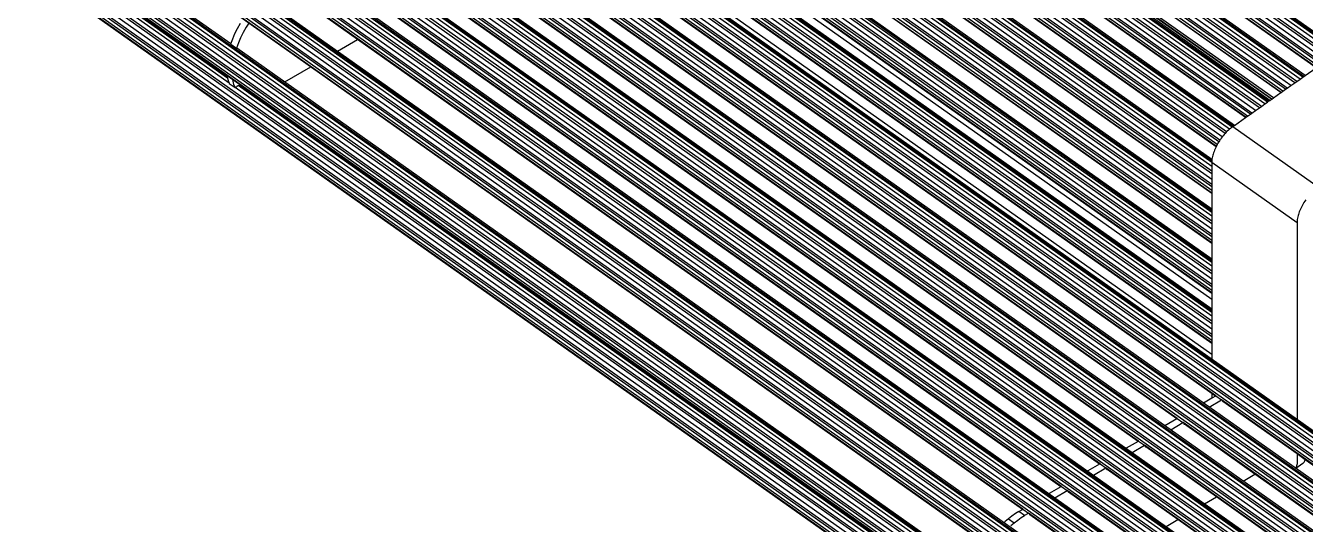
# Model space of a CAD drawing. Header units: millimetres. Extents: x 3440 to 9380, y -3644 to 556.
# Drawn here: x 7254 to 7890, y -1968 to -1720 of the extents above; entities that cross this region are included whole.
import ezdxf

# ---------------------------------------------------------------- set-up
doc = ezdxf.new("R2010")
doc.units = ezdxf.units.MM

msp = doc.modelspace()

# ---------------------------------------------------------------- linework, layer by layer
for p, q in [((8264.7, -2189.42), (7066.6, -1342.24)), ((8266.24, -2188.08), (7068.15, -1340.9)), ((8267.78, -2187.24), (7069.69, -1340.06)), ((8268.5, -2187.02), (7070.41, -1339.84)), ((8269.77, -2187.05), (7071.68, -1339.87)), ((8261.49, -2194.89), (7063.4, -1347.71)), ((8261.79, -2193.95), (7063.7, -1346.77)), ((8262.71, -2192.04), (7064.62, -1344.86)), ((8263.97, -2190.23), (7065.88, -1343.05)), ((8244.78, -2201.49), (7046.69, -1354.31)), ((8245.5, -2200.68), (7047.41, -1353.5)), ((8247.05, -2199.35), (7048.95, -1352.17)), ((8248.59, -2198.5), (7050.5, -1351.32)), ((8249.31, -2198.29), (7051.22, -1351.11)), ((8250.58, -2198.31), (7052.48, -1351.13)), ((8261.25, -2196.6), (7063.15, -1349.43)), ((8242.05, -2207.87), (7043.96, -1360.69)), ((8242.3, -2206.15), (7044.2, -1358.97)), ((8242.6, -2205.22), (7044.5, -1358.04)), ((8243.52, -2203.3), (7045.42, -1356.12)), ((8224.32, -2214.57), (7026.23, -1367.39)), ((8225.59, -2212.76), (7027.49, -1365.58)), ((8226.31, -2211.94), (7028.22, -1364.76)), ((8227.85, -2210.61), (7029.76, -1363.43)), ((8229.4, -2209.76), (7031.3, -1362.58)), ((8230.12, -2209.55), (7032.03, -1362.37)), ((8231.38, -2209.58), (7033.29, -1362.4)), ((8210.2, -2221.03), (7012.11, -1373.85)), ((8210.93, -2220.81), (7012.83, -1373.63)), ((8212.19, -2220.84), (7014.1, -1373.66)), ((8222.86, -2219.13), (7024.77, -1371.95)), ((8223.1, -2217.42), (7025.01, -1370.24)), ((8223.4, -2216.48), (7025.31, -1369.3)), ((8204.21, -2227.74), (7006.12, -1380.56)), ((8205.13, -2225.83), (7007.04, -1378.65)), ((8206.39, -2224.02), (7008.3, -1376.84)), ((8207.12, -2223.21), (7009.02, -1376.03)), ((8208.66, -2221.87), (7010.57, -1374.69)), ((8189.47, -2233.14), (6991.37, -1385.96)), ((8191.01, -2232.29), (6992.92, -1385.11)), ((8191.73, -2232.08), (6993.64, -1384.9)), ((8193, -2232.1), (6994.9, -1384.92)), ((8203.67, -2230.39), (7005.57, -1383.21)), ((8203.91, -2228.68), (7005.82, -1381.5)), ((8184.72, -2239.94), (6986.63, -1392.76)), ((8185.02, -2239.01), (6986.93, -1391.83)), ((8185.94, -2237.09), (6987.84, -1389.91)), ((8187.2, -2235.28), (6989.11, -1388.1)), ((8187.92, -2234.47), (6989.83, -1387.29)), ((8168.01, -2246.55), (6969.91, -1399.37)), ((8168.73, -2245.73), (6970.64, -1398.55)), ((8170.27, -2244.4), (6972.18, -1397.22)), ((8171.82, -2243.55), (6973.72, -1396.37)), ((8172.54, -2243.34), (6974.45, -1396.16)), ((8173.8, -2243.36), (6975.71, -1396.18)), ((8184.47, -2241.66), (6986.38, -1394.48)), ((8165.28, -2252.92), (6967.19, -1405.74)), ((8165.53, -2251.2), (6967.43, -1404.03)), ((8165.83, -2250.27), (6967.73, -1403.09)), ((8166.74, -2248.36), (6968.65, -1401.18)), ((8151.68, -2259.47), (6953.59, -1412.3)), ((8152.41, -2259.26), (6954.31, -1412.08)), ((8153.67, -2259.29), (6955.58, -1412.11)), ((8146.61, -2264.28), (6948.52, -1417.1)), ((8147.87, -2262.47), (6949.78, -1415.29)), ((8148.6, -2261.66), (6950.51, -1414.48)), ((8150.14, -2260.32), (6952.05, -1413.14)), ((8145.15, -2268.84), (6947.06, -1421.66)), ((8145.39, -2267.13), (6947.3, -1419.95)), ((8145.39, -2270.21), (6947.3, -1423.03)), ((8145.69, -2266.19), (6947.6, -1419.01)), ((8145.69, -2270.72), (6947.6, -1423.55)), ((8139.39, -2284.63), (6941.3, -1437.45)), ((8140.12, -2284.42), (6942.03, -1437.24)), ((8133.4, -2291.35), (6935.31, -1444.17)), ((8134.32, -2289.44), (6936.23, -1442.26)), ((8135.59, -2287.63), (6937.49, -1440.45)), ((8136.31, -2286.81), (6938.22, -1439.63)), ((8137.85, -2285.48), (6939.76, -1438.3)), ((8132.86, -2294), (6934.77, -1446.82)), ((8133.1, -2292.29), (6935.01, -1445.11)), ((8133.1, -2295.37), (6935.01, -1448.19)), ((8133.4, -2295.88), (6935.31, -1448.7)), ((8135.7, -2310.67), (6937.61, -1463.49)), ((8136, -2309.74), (6937.91, -1462.56)), ((8136.92, -2307.82), (6938.82, -1460.64)), ((8138.18, -2306.01), (6940.09, -1458.83)), ((8138.9, -2305.2), (6940.81, -1458.02)), ((8135.45, -2312.39), (6937.36, -1465.21)), ((8135.7, -2313.76), (6937.61, -1466.58)), ((8136, -2314.27), (6937.91, -1467.09)), ((7356.03, -1729.12), (6988.93, -1469.54)), ((7355.21, -1748.62), (6987.99, -1488.96)), ((7354.38, -1746.09), (6989.54, -1488.11)), ((7354.2, -1745.25), (6990.26, -1487.9)), ((7905.21, -1734.12), (7567.08, -1495.03)), ((7906.58, -1733.15), (7568.45, -1494.06)), ((7907.09, -1732.79), (7568.97, -1493.7)), ((7907.71, -1732.36), (7569.58, -1493.27)), ((7896.69, -1740.15), (7558.56, -1501.06)), ((7898.03, -1739.21), (7559.9, -1500.11)), ((7898.84, -1738.63), (7560.71, -1499.54)), ((7900.65, -1737.35), (7562.52, -1498.26)), ((7902.56, -1736), (7564.43, -1496.91)), ((7903.5, -1735.34), (7565.37, -1496.24)), ((7887.65, -1746.54), (7549.52, -1507.45)), ((7889.02, -1745.57), (7550.89, -1506.48)), ((7889.53, -1745.21), (7551.41, -1506.12)), ((7890.15, -1744.78), (7552.02, -1505.68)), ((7879.13, -1752.57), (7541, -1513.47)), ((7880.46, -1751.62), (7542.34, -1512.53)), ((7881.28, -1751.05), (7543.15, -1511.96)), ((7883.09, -1749.77), (7544.96, -1510.68)), ((7885, -1748.42), (7546.87, -1509.32)), ((7885.94, -1747.75), (7547.81, -1508.66)), ((7870.09, -1758.96), (7531.96, -1519.87)), ((7871.46, -1757.99), (7533.33, -1518.9)), ((7871.97, -1757.63), (7533.85, -1518.54)), ((7872.59, -1757.19), (7534.46, -1518.1)), ((7861.57, -1764.98), (7523.44, -1525.89)), ((7862.9, -1764.04), (7524.78, -1524.95)), ((7863.72, -1763.47), (7525.59, -1524.37)), ((7865.53, -1762.19), (7527.4, -1523.09)), ((7867.44, -1760.83), (7529.31, -1521.74)), ((7868.38, -1760.17), (7530.25, -1521.08)), ((7851.13, -1772.81), (7512.68, -1533.51)), ((7852.61, -1771.43), (7514.4, -1532.28)), ((7853.9, -1770.41), (7515.77, -1531.31)), ((7854.41, -1770.04), (7516.28, -1530.95)), ((7855.03, -1769.61), (7516.9, -1530.52)), ((7846.42, -1779.11), (7507.84, -1539.7)), ((7847.21, -1777.77), (7508.55, -1538.31)), ((7847.72, -1776.99), (7509.04, -1537.51)), ((7848.94, -1775.29), (7510.29, -1535.83)), ((7850.37, -1773.6), (7511.83, -1534.21)), ((7843.81, -1786.51), (7506.82, -1548.22)), ((7843.73, -1787.32), (7506.82, -1549.09)), ((7843.7, -1788.05), (7506.82, -1549.82)), ((7843.7, -1789.97), (7506.82, -1551.75)), ((7843.7, -1792.39), (7506.82, -1554.18)), ((7843.7, -1793.72), (7506.82, -1555.5)), ((7843.7, -1796.42), (7506.82, -1558.21)), ((7895.84, -1740.75), (7632.75, -1554.76)), ((7843.7, -1798.98), (7506.82, -1560.77)), ((7843.7, -1800.13), (7506.82, -1561.92)), ((7843.7, -1802.02), (7506.82, -1563.8)), ((7878.28, -1753.17), (7613.56, -1566.02)), ((7843.7, -1811.27), (7506.82, -1573.06)), ((7843.7, -1812.14), (7506.82, -1573.93)), ((7843.7, -1812.86), (7506.82, -1574.65)), ((7843.7, -1814.8), (7506.82, -1576.59)), ((7860.72, -1765.58), (7594.37, -1577.29)), ((7843.7, -1817.23), (7506.82, -1579.01)), ((7843.7, -1818.55), (7506.82, -1580.34)), ((7843.7, -1821.26), (7506.82, -1583.04)), ((7895.63, -1740.9), (7668.02, -1580.04)), ((7843.7, -1823.82), (7506.82, -1585.6)), ((7843.7, -1824.96), (7506.82, -1586.75)), ((7845.96, -1779.98), (7575.18, -1588.55)), ((7873.38, -1756.63), (7644.27, -1594.62)), ((7873.59, -1756.48), (7644.5, -1594.49)), ((7874.34, -1755.95), (7645.32, -1594.01)), ((7878.07, -1753.32), (7649.33, -1591.66)), ((7843.7, -1803.22), (7555.98, -1599.81)), ((7860.51, -1765.73), (7630.14, -1602.92)), ((7843.7, -1826.85), (7536.5, -1609.63)), ((7843.7, -1846.09), (7518.63, -1616.23)), ((7843.7, -1843.38), (7519.91, -1614.41)), ((7843.7, -1842.06), (7520.62, -1613.61)), ((7843.7, -1839.64), (7522.15, -1612.27)), ((7843.7, -1837.7), (7523.66, -1611.39)), ((7843.7, -1836.97), (7524.34, -1611.15)), ((7843.7, -1836.11), (7525.37, -1611.01)), ((7843.7, -1828.05), (7536.79, -1611.08)), ((7845.85, -1780.2), (7610.94, -1614.18)), ((7843.7, -1851.69), (7517.09, -1620.74)), ((7843.7, -1849.8), (7517.39, -1619.06)), ((7843.7, -1852.88), (7517.6, -1622.34)), ((7843.7, -1848.65), (7517.7, -1618.13)), ((7843.7, -1860.94), (7506.82, -1622.73)), ((7843.7, -1861.81), (7506.82, -1623.6)), ((7843.7, -1862.53), (7506.82, -1624.32)), ((7843.7, -1864.47), (7506.82, -1626.26)), ((7843.7, -1866.9), (7506.82, -1628.68)), ((7521.36, -1628.06), (7843.7, -1855.99)), ((7843.7, -1853.18), (7523.33, -1626.74)), ((7843.7, -1803.52), (7591.75, -1625.45)), ((7843.7, -1868.22), (7506.82, -1630.01)), ((7843.7, -1870.92), (7506.82, -1632.71)), ((7843.7, -1873.49), (7506.82, -1635.27)), ((7843.7, -1874.63), (7506.82, -1636.42)), ((7843.7, -1876.52), (7506.82, -1638.31)), ((7843.7, -1877.72), (7506.82, -1639.51)), ((7843.7, -1878.02), (7506.82, -1639.81)), ((7843.7, -1828.35), (7572.56, -1636.71)), ((7845.74, -1904.02), (7479.21, -1644.87)), ((7507.91, -1645.85), (7843.7, -1883.3)), ((7826.55, -1915.28), (7460.02, -1656.13)), ((7807.36, -1926.54), (7440.83, -1667.39)), ((7845.52, -1904.14), (7514.98, -1670.5)), ((7788.16, -1937.81), (7421.63, -1678.66)), ((7826.33, -1915.4), (7495.79, -1681.76)), ((7768.97, -1949.07), (7402.44, -1689.92)), ((7807.14, -1926.67), (7476.59, -1693.03)), ((7749.78, -1960.33), (7383.25, -1701.18)), ((7419.01, -1726.82), (7383.91, -1701.99)), ((7787.95, -1937.93), (7457.4, -1704.29)), ((7768.75, -1949.19), (7438.21, -1715.55)), ((7356.92, -1726.61), (7358.02, -1723.99)), ((7358.02, -1723.99), (7359.3, -1721.37)), ((7359.3, -1721.37), (7360.75, -1718.77)), ((7362.15, -1723.39), (7360.87, -1726.01)), ((7363.6, -1720.78), (7362.15, -1723.39)), ((7364.9, -1718.71), (7363.6, -1720.78)), ((7356, -1729.21), (7356.03, -1729.12)), ((7356, -1729.21), (7358.85, -1731.21)), ((7356.03, -1729.12), (7356.92, -1726.61)), ((7359.77, -1728.63), (7358.85, -1731.21)), ((7360.87, -1726.01), (7359.77, -1728.63)), ((7409.07, -1732.65), (7419.01, -1726.82)), ((7749.56, -1960.46), (7419.01, -1726.82)), ((7725.44, -1990.33), (7359.06, -1731.26)), ((7382.91, -1748), (7395.71, -1740.49)), ((7890.15, -1744.78), (7895.63, -1740.9)), ((7354.17, -1744.97), (7354.2, -1745.25)), ((7354.2, -1745.25), (7354.24, -1745.53)), ((7354.24, -1745.53), (7354.38, -1746.09)), ((7354.38, -1746.09), (7354.65, -1747.2)), ((7354.65, -1747.2), (7355.21, -1748.62)), ((7355.21, -1748.62), (7355.24, -1748.69)), ((7355.24, -1748.69), (7358.09, -1750.7)), ((7357.09, -1747.55), (7357.02, -1746.99)), ((7357.5, -1749.21), (7357.09, -1747.55)), ((7358.09, -1750.7), (7357.5, -1749.21)), ((7359.11, -1750.09), (7359.66, -1749.83)), ((7723.79, -2007.31), (7359.66, -1749.83)), ((7359.75, -1749.8), (7359.99, -1749.74)), ((7359.99, -1749.74), (7360.39, -1749.62)), ((7723.62, -2006.46), (7360.39, -1749.62)), ((7881.28, -1751.05), (7883.09, -1749.77)), ((7883.09, -1749.77), (7885, -1748.42)), ((7885, -1748.42), (7885.94, -1747.75)), ((7885.94, -1747.75), (7887.65, -1746.54)), ((7887.65, -1746.54), (7889.02, -1745.57)), ((7889.02, -1745.57), (7889.53, -1745.21)), ((7889.53, -1745.21), (7890.15, -1744.78)), ((7358.12, -1750.68), (7358.9, -1750.19)), ((7724.62, -2009.83), (7358.12, -1750.68)), ((7359.11, -1750.09), (7358.93, -1750.17)), ((7873.59, -1756.48), (7874.34, -1755.95)), ((7874.34, -1755.95), (7878.07, -1753.32)), ((7878.07, -1753.32), (7878.28, -1753.17)), ((7878.28, -1753.17), (7879.13, -1752.57)), ((7879.13, -1752.57), (7880.46, -1751.62)), ((7880.46, -1751.62), (7881.28, -1751.05)), ((7863.72, -1763.47), (7865.53, -1762.19)), ((7865.53, -1762.19), (7867.44, -1760.83)), ((7867.44, -1760.83), (7868.38, -1760.17)), ((7868.38, -1760.17), (7870.09, -1758.96)), ((7870.09, -1758.96), (7871.46, -1757.99)), ((7871.46, -1757.99), (7871.97, -1757.63)), ((7871.97, -1757.63), (7872.59, -1757.19)), ((7872.59, -1757.19), (7873.38, -1756.63)), ((7873.38, -1756.63), (7873.59, -1756.48)), ((7855.03, -1769.61), (7860.51, -1765.73)), ((7860.51, -1765.73), (7860.72, -1765.58)), ((7860.72, -1765.58), (7861.57, -1764.98)), ((7861.57, -1764.98), (7862.9, -1764.04)), ((7862.9, -1764.04), (7863.72, -1763.47)), ((7848.94, -1775.29), (7848.92, -1775.33)), ((7849.4, -1774.73), (7848.94, -1775.29)), ((7849.89, -1774.15), (7849.4, -1774.73)), ((7850.37, -1773.6), (7849.89, -1774.15)), ((7850.39, -1773.58), (7850.37, -1773.6)), ((7850.91, -1773.03), (7850.39, -1773.58)), ((7851.13, -1772.81), (7850.91, -1773.03)), ((7851.43, -1772.51), (7851.13, -1772.81)), ((7851.96, -1772.01), (7851.43, -1772.51)), ((7852.5, -1771.53), (7851.96, -1772.01)), ((7852.61, -1771.43), (7852.5, -1771.53)), ((7853.04, -1771.07), (7852.61, -1771.43)), ((7853.58, -1770.65), (7853.04, -1771.07)), ((7853.9, -1770.41), (7853.58, -1770.65)), ((7854.13, -1770.24), (7853.9, -1770.41)), ((7854.13, -1770.24), (7854.41, -1770.04)), ((7896.56, -1800.24), (7854.13, -1770.24)), ((7854.41, -1770.04), (7855.03, -1769.61)), ((7845.38, -1781.18), (7845.1, -1781.84)), ((7845.69, -1780.51), (7845.38, -1781.18)), ((7845.85, -1780.2), (7845.69, -1780.51)), ((7845.96, -1779.98), (7845.85, -1780.2)), ((7846.03, -1779.84), (7845.96, -1779.98)), ((7846.38, -1779.17), (7846.03, -1779.84)), ((7846.42, -1779.11), (7846.38, -1779.17)), ((7846.76, -1778.51), (7846.42, -1779.11)), ((7847.15, -1777.86), (7846.76, -1778.51)), ((7847.21, -1777.77), (7847.15, -1777.86)), ((7847.57, -1777.21), (7847.21, -1777.77)), ((7847.72, -1776.99), (7847.57, -1777.21)), ((7848, -1776.57), (7847.72, -1776.99)), ((7848.45, -1775.94), (7848, -1776.57)), ((7848.92, -1775.33), (7848.45, -1775.94)), ((7843.72, -1787.49), (7843.7, -1788.05)), ((7886.13, -1818.05), (7843.7, -1788.05)), ((7843.7, -1788.05), (7843.7, -1789.97)), ((7843.73, -1787.32), (7843.72, -1787.49)), ((7843.76, -1786.92), (7843.73, -1787.32)), ((7843.81, -1786.51), (7843.76, -1786.92)), ((7843.83, -1786.32), (7843.81, -1786.51)), ((7843.93, -1785.72), (7843.83, -1786.32)), ((7844.06, -1785.1), (7843.93, -1785.72)), ((7844.21, -1784.46), (7844.06, -1785.1)), ((7844.39, -1783.82), (7844.21, -1784.46)), ((7844.6, -1783.17), (7844.39, -1783.82)), ((7844.84, -1782.51), (7844.6, -1783.17)), ((7845.1, -1781.84), (7844.84, -1782.51)), ((7843.7, -1789.97), (7843.7, -1792.39)), ((7843.7, -1792.39), (7843.7, -1793.72)), ((7843.7, -1793.72), (7843.7, -1796.42)), ((7843.7, -1796.42), (7843.7, -1798.98)), ((7843.7, -1798.98), (7843.7, -1800.13)), ((7843.7, -1800.13), (7843.7, -1802.02)), ((7843.7, -1802.02), (7843.7, -1803.22)), ((7843.7, -1803.22), (7843.7, -1803.52)), ((7843.7, -1803.52), (7843.7, -1811.27)), ((7890.43, -1806.57), (7889.99, -1807.21)), ((7843.7, -1811.27), (7843.7, -1812.14)), ((7843.7, -1812.14), (7843.7, -1812.86)), ((7843.7, -1812.86), (7843.7, -1814.8)), ((7887.03, -1813.17), (7886.82, -1813.82)), ((7887.26, -1812.51), (7887.03, -1813.17)), ((7887.52, -1811.84), (7887.26, -1812.51)), ((7887.81, -1811.18), (7887.52, -1811.84)), ((7888.12, -1810.51), (7887.81, -1811.18)), ((7888.45, -1809.84), (7888.12, -1810.51)), ((7888.81, -1809.17), (7888.45, -1809.84)), ((7889.18, -1808.51), (7888.81, -1809.17)), ((7889.58, -1807.86), (7889.18, -1808.51)), ((7889.99, -1807.21), (7889.58, -1807.86)), ((7843.7, -1814.8), (7843.7, -1817.23)), ((7843.7, -1817.23), (7843.7, -1818.55)), ((7843.7, -1818.55), (7843.7, -1821.26)), ((7886.14, -1817.49), (7886.13, -1818.05)), ((7886.13, -1818.05), (7886.13, -1915.65)), ((7886.18, -1816.92), (7886.14, -1817.49)), ((7886.26, -1816.32), (7886.18, -1816.92)), ((7886.36, -1815.72), (7886.26, -1816.32)), ((7886.48, -1815.1), (7886.36, -1815.72)), ((7886.64, -1814.46), (7886.48, -1815.1)), ((7886.82, -1813.82), (7886.64, -1814.46)), ((7843.7, -1821.26), (7843.7, -1823.82)), ((7843.7, -1823.82), (7843.7, -1824.96)), ((7843.7, -1824.96), (7843.7, -1826.85)), ((7843.7, -1826.85), (7843.7, -1828.05)), ((7843.7, -1828.05), (7843.7, -1828.35)), ((7843.7, -1828.35), (7843.7, -1836.11)), ((7843.7, -1836.11), (7843.7, -1836.97)), ((7843.7, -1836.97), (7843.7, -1837.7)), ((7843.7, -1837.7), (7843.7, -1839.64)), ((7843.7, -1839.64), (7843.7, -1842.06)), ((7843.7, -1842.06), (7843.7, -1843.38)), ((7843.7, -1843.38), (7843.7, -1846.09)), ((7843.7, -1846.09), (7843.7, -1848.65)), ((7843.7, -1848.65), (7843.7, -1849.8)), ((7843.7, -1849.8), (7843.7, -1851.69)), ((7843.7, -1851.69), (7843.7, -1852.88)), ((7843.7, -1852.88), (7843.7, -1853.18)), ((7843.7, -1853.18), (7843.7, -1855.99)), ((7843.7, -1855.99), (7843.7, -1860.94)), ((7843.7, -1860.94), (7843.7, -1861.81)), ((7843.7, -1861.81), (7843.7, -1862.53)), ((7843.7, -1862.53), (7843.7, -1864.47)), ((7843.7, -1864.47), (7843.7, -1866.9)), ((7843.7, -1866.9), (7843.7, -1868.22)), ((7843.7, -1868.22), (7843.7, -1870.92)), ((7843.7, -1870.92), (7843.7, -1873.49)), ((7843.7, -1873.49), (7843.7, -1874.63)), ((7843.7, -1874.63), (7843.7, -1876.52)), ((7843.7, -1876.52), (7843.7, -1877.72)), ((7843.7, -1877.72), (7843.7, -1878.02)), ((7843.7, -1878.02), (7843.7, -1883.3)), ((7843.7, -1883.3), (7843.7, -1885.65)), ((7843.7, -1905.21), (7839.63, -1907.6)), ((7842.48, -1909.62), (7848.59, -1906.03)), ((7843.7, -1902.94), (7843.7, -1905.21)), ((7845.52, -1904.14), (7843.7, -1905.21)), ((7845.74, -1904.02), (7845.52, -1904.14)), ((7845.74, -1904.02), (7848.59, -1906.03)), ((7848.62, -1906.08), (7848.59, -1906.03)), ((8215.87, -2165.73), (7848.62, -1906.08)), ((7848.88, -1906.51), (7849.29, -1906.89)), ((7859.27, -1913.95), (7849.29, -1906.89)), ((7826.55, -1915.28), (7826.33, -1915.4)), ((7826.55, -1915.28), (7829.4, -1917.29)), ((7886.13, -1932.94), (7859.27, -1913.95)), ((7826.33, -1915.4), (7820.43, -1918.87)), ((7823.29, -1920.88), (7829.4, -1917.29)), ((7829.43, -1917.34), (7829.4, -1917.29)), ((8196.67, -2177), (7829.43, -1917.34)), ((7829.68, -1917.78), (7830.09, -1918.15)), ((7865.2, -1942.98), (7830.09, -1918.15)), ((7807.14, -1926.67), (7801.24, -1930.13)), ((7807.36, -1926.54), (7807.14, -1926.67)), ((7807.36, -1926.54), (7810.2, -1928.56)), ((7804.09, -1932.15), (7810.2, -1928.56)), ((7810.24, -1928.61), (7810.2, -1928.56)), ((8177.48, -2188.26), (7810.24, -1928.61)), ((7810.49, -1929.04), (7810.9, -1929.42)), ((7846, -1954.24), (7810.9, -1929.42)), ((7886.13, -1932.94), (7886.13, -1937.35)), ((7890.19, -1935.81), (7886.13, -1932.94)), ((7787.95, -1937.93), (7782.05, -1941.39)), ((7784.9, -1943.41), (7791.01, -1939.82)), ((7788.16, -1937.81), (7787.95, -1937.93)), ((7788.16, -1937.81), (7791.01, -1939.82)), ((7791.04, -1939.87), (7791.01, -1939.82)), ((8158.29, -2199.52), (7791.04, -1939.87)), ((7791.3, -1940.3), (7791.71, -1940.68)), ((7826.81, -1965.5), (7791.71, -1940.68)), ((7885.59, -1939.68), (7885.39, -1939.97)), ((7885.5, -1940.04), (7889.02, -1937.56)), ((7885.78, -1939.29), (7885.59, -1939.68)), ((7885.93, -1938.87), (7885.78, -1939.29)), ((7886.04, -1938.4), (7885.93, -1938.87)), ((7886.11, -1937.89), (7886.04, -1938.4)), ((7886.13, -1937.35), (7886.11, -1937.89)), ((7889.02, -1937.56), (7889.33, -1937.31)), ((7889.33, -1937.31), (7889.6, -1937.02)), ((7889.6, -1937.02), (7889.83, -1936.68)), ((7889.83, -1936.68), (7890.02, -1936.29)), ((7890.02, -1936.29), (7890.18, -1935.87)), ((7890.18, -1935.87), (7890.19, -1935.81)), ((8215.65, -2165.86), (7890.19, -1935.81)), ((7859.37, -1946.4), (7865.2, -1942.98)), ((8196.46, -2177.12), (7865.2, -1942.98)), ((7768.75, -1949.19), (7762.85, -1952.66)), ((7765.71, -1954.67), (7771.82, -1951.08)), ((7768.97, -1949.07), (7768.75, -1949.19)), ((7768.97, -1949.07), (7771.82, -1951.08)), ((7771.85, -1951.13), (7771.82, -1951.08)), ((8139.1, -2210.79), (7771.85, -1951.13)), ((7772.1, -1951.56), (7772.24, -1951.69)), ((7772.31, -1951.77), (7772.24, -1951.69)), ((7772.31, -1951.77), (7772.38, -1951.82)), ((7772.38, -1951.82), (7772.51, -1951.94)), ((7807.62, -1976.77), (7772.51, -1951.94)), ((7840.18, -1957.66), (7846, -1954.24)), ((8177.26, -2188.39), (7846, -1954.24)), ((7742.68, -1965.1), (7741, -1966.55)), ((7744.37, -1963.77), (7742.68, -1965.1)), ((7742.68, -1965.1), (7745.53, -1967.12)), ((7746.06, -1962.58), (7744.37, -1963.77)), ((7745.53, -1967.12), (7747.22, -1965.79)), ((7747.75, -1961.52), (7746.06, -1962.58)), ((7747.22, -1965.79), (7748.92, -1964.59)), ((7747.75, -1961.52), (7749.56, -1960.46)), ((7750.61, -1963.53), (7747.75, -1961.52)), ((7748.92, -1964.59), (7750.61, -1963.53)), ((7749.56, -1960.46), (7749.78, -1960.33)), ((7749.78, -1960.33), (7752.63, -1962.35)), ((7752.36, -1962.51), (7750.61, -1963.53)), ((7752.63, -1962.35), (7752.36, -1962.51)), ((7752.36, -1962.51), (7752.39, -1962.53)), ((7752.66, -1962.4), (7752.63, -1962.35)), ((8119.9, -2222.05), (7752.66, -1962.4)), ((7752.91, -1962.83), (7753.04, -1962.95)), ((7753.12, -1963.03), (7753.04, -1962.95)), ((7753.12, -1963.03), (7753.19, -1963.08)), ((7753.19, -1963.08), (7753.32, -1963.21)), ((7788.43, -1988.03), (7753.32, -1963.21)), ((7820.98, -1968.92), (7826.81, -1965.5)), ((8158.07, -2199.65), (7826.81, -1965.5)), ((7741, -1966.55), (7740.51, -1967.02)), ((7743.86, -1968.57), (7745.53, -1967.12))]:
    msp.add_line(p, q)

doc.saveas('drawing.dxf')
